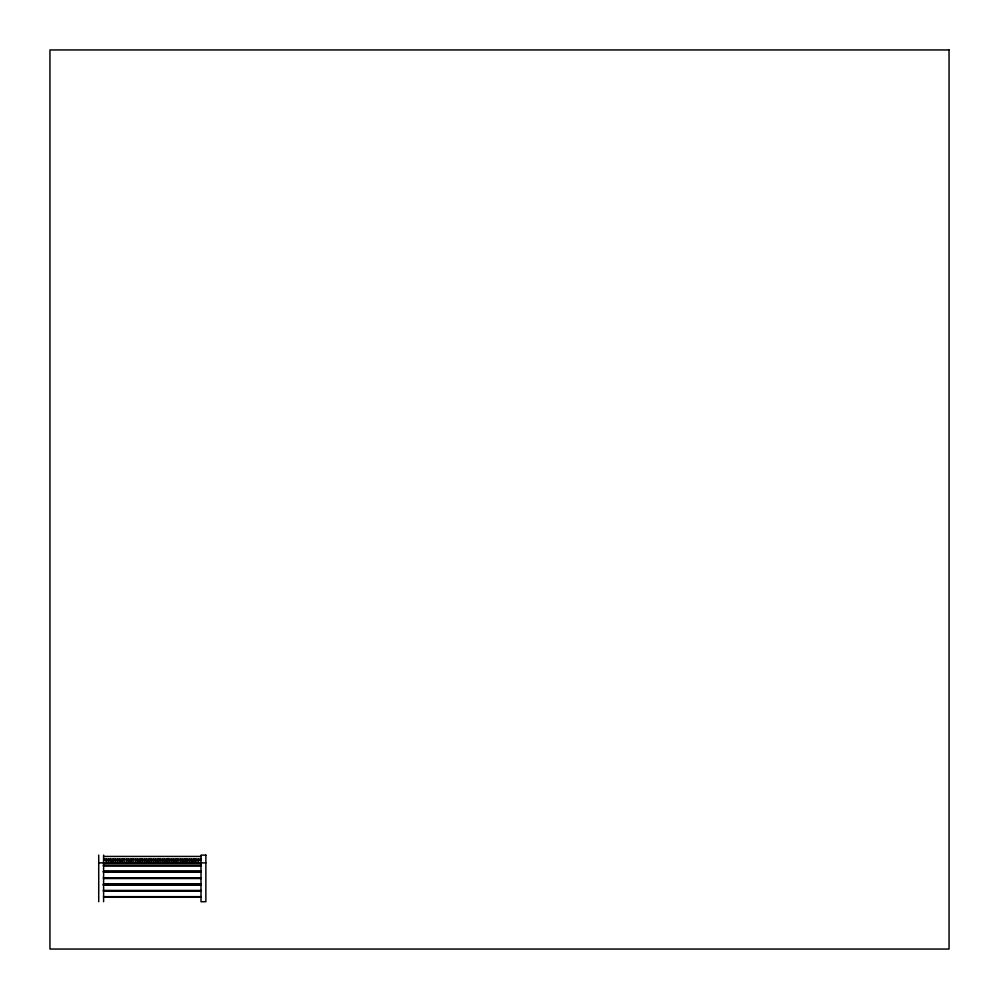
<?xml version="1.0" encoding="UTF-8"?>
<svg xmlns="http://www.w3.org/2000/svg" width="999" height="999" viewBox="0 0 999 999"><rect width="100%" height="100%" fill="white"/><g stroke="black" fill="none" stroke-linecap="round" stroke-linejoin="round"><path stroke-width="1.5" d="M103.596 856.43L200.999 856.43M103.596 859.028L200.999 859.028M103.596 859.902L200.999 859.902M103.596 860.364L123.701 860.364M126.798 860.364L132.979 860.364M136.064 860.364L177.81 860.364M180.906 860.364L200.999 860.364M110.614 861.101L113.237 861.101M119.593 861.101L122.215 861.101M128.559 861.101L131.181 861.101M137.537 861.101L140.16 861.101M146.503 861.101L149.126 861.101M155.482 861.101L158.104 861.101M164.448 861.101L167.07 861.101M173.426 861.101L176.049 861.101M182.392 861.101L185.015 861.101M191.371 861.101L193.993 861.101M98.726 862.886L205.869 862.886M103.596 863.823L200.999 863.823M103.384 865.596L201.211 865.596M103.384 865.783L201.211 865.783M103.384 871.203L201.211 871.203M103.384 871.39L201.211 871.39M103.384 872.139L201.211 872.139M103.384 877.759L201.211 877.759M103.384 878.521L201.211 878.521M103.384 884.127L201.211 884.127M103.384 884.302L201.211 884.302M103.384 884.889L201.211 884.889M103.384 885.064L201.211 885.064M103.384 890.496L201.211 890.496M103.384 890.671L201.211 890.671M103.596 891.058L200.999 891.058M103.596 891.245L200.999 891.245M103.596 896.665L200.999 896.665M103.596 896.852L200.999 896.852M198.476 859.165L198.476 862.212L195.854 862.212L195.854 859.165M193.993 859.165L193.993 862.212L191.371 862.212L191.371 859.165M189.498 859.165L189.498 862.212L186.875 862.212L186.875 859.165M185.015 859.165L185.015 862.212L182.392 862.212L182.392 859.165M180.532 859.165L180.532 862.212L177.909 862.212L177.909 859.165M176.049 859.165L176.049 862.212L173.426 862.212L173.426 859.165M171.553 859.165L171.553 862.212L168.931 862.212L168.931 859.165M167.07 859.165L167.07 862.212L164.448 862.212L164.448 859.165M162.587 859.165L162.587 862.212L159.965 862.212L159.965 859.165M158.104 859.165L158.104 862.212L155.482 862.212L155.482 859.165M153.609 859.165L153.609 862.212L150.986 862.212L150.986 859.165M149.126 859.165L149.126 862.212L146.503 862.212L146.503 859.165M144.643 859.165L144.643 862.212L142.02 862.212L142.02 859.165M140.16 859.165L140.16 862.212L137.537 862.212L137.537 859.165M135.664 859.165L135.664 862.212L133.042 862.212L133.042 859.165M131.181 859.165L131.181 862.212L128.559 862.212L128.559 859.165M126.698 859.165L126.698 862.212L124.076 862.212L124.076 859.165M122.215 859.165L122.215 862.212L119.593 862.212L119.593 859.165M117.72 859.165L117.72 862.212L115.097 862.212L115.097 859.165M113.237 859.165L113.237 862.212L110.614 862.212L110.614 859.165M108.754 859.165L108.754 862.212L106.131 862.212L106.131 859.165M103.596 855.119L103.596 901.722M98.726 855.119L98.726 901.722M949.05 49.95L49.95 49.95L49.95 949.05L949.05 949.05L949.05 49.95M205.869 855.119L200.999 855.119L200.999 901.722L205.869 901.722L205.869 855.119"/></g></svg>
